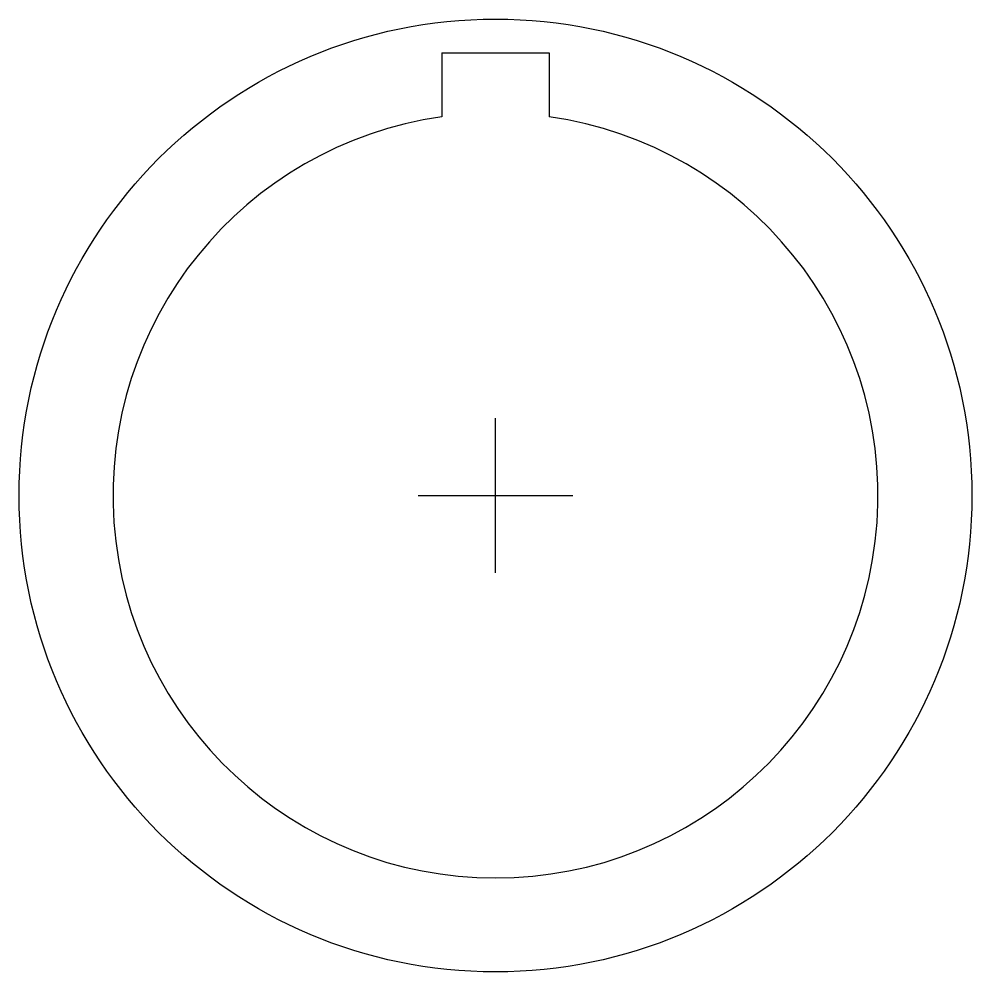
# Model space of a CAD drawing. Extents: x -0.55 to 0.55, y -0.55 to 0.55.
import ezdxf

# ---------------------------------------------------------------- set-up
doc = ezdxf.new("R2010")
doc.units = 0
doc.header["$MEASUREMENT"] = 0
doc.layers.add('1', color=2, linetype='CONTINUOUS')
doc.layers.add('CUTOUTS', color=4, linetype='CONTINUOUS')

# ---------------------------------------------------------------- blocks, each defined once
blk = doc.blocks.new('HOLE-KEY')
at = {"layer": 'CUTOUTS', "linetype": 'CONTINUOUS'}
for p, q in [((-0.0625, 0.515), (0.0625, 0.515)), ((-0.0625, 0.515), (-0.0625, 0.4406)), ((0.0625, 0.515), (0.0625, 0.4406))]:
    blk.add_line(p, q, dxfattribs=at)
at = {"layer": 'CUTOUTS', "color": 3}
for p, q in [((0, -0.09), (0, 0.09)), ((-0.09, 0), (0.09, 0))]:
    blk.add_line(p, q, dxfattribs=at)
at = {"layer": 'CUTOUTS', "linetype": 'CONTINUOUS'}
blk.add_arc((0, 0), 0.445, 98.0739, 81.9261, dxfattribs=at)

msp = doc.modelspace()

# ---------------------------------------------------------------- linework, layer by layer
at = {"layer": '1'}
msp.add_circle((0, 0), 0.5543, dxfattribs=at)

# ---------------------------------------------------------------- block references
msp.add_blockref('HOLE-KEY', (0, 0), dxfattribs=at)

doc.saveas('drawing.dxf')
